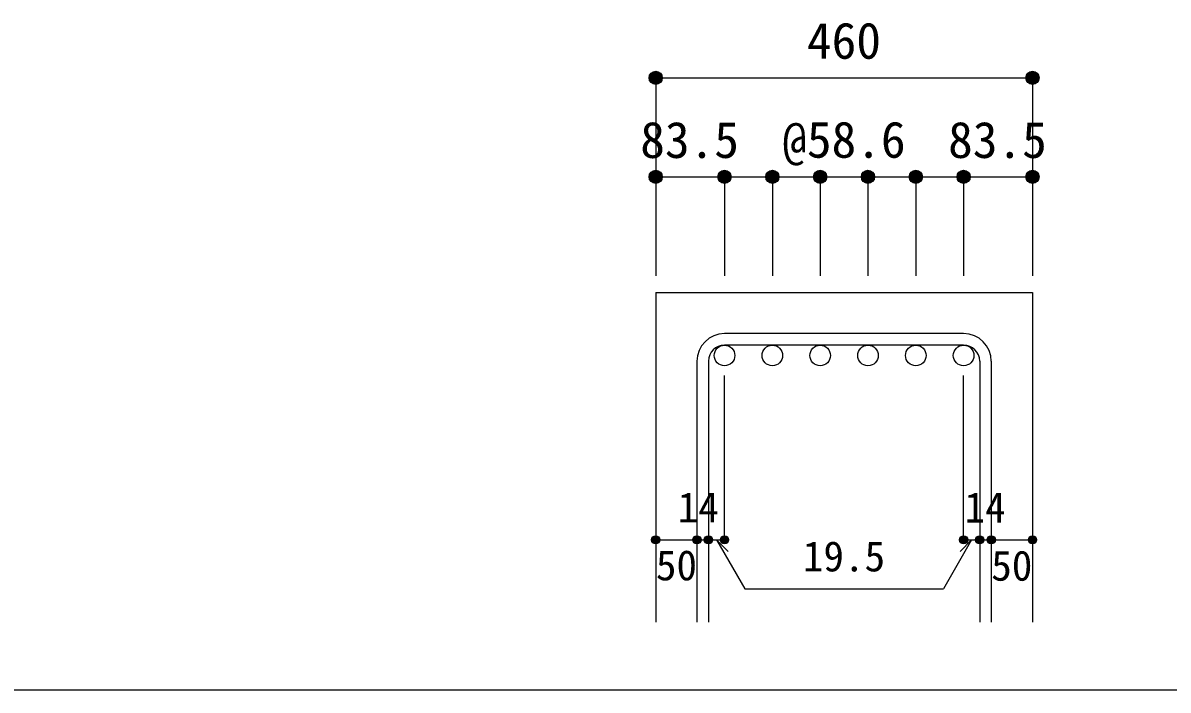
# Model space of a CAD drawing. Units: millimetres at full size, sheet at 1:20; details may follow other scales. Extents: x -3982 to 3969, y -2797 to 2801.
# Drawn here: x -628 to 761, y -2797 to -1988 of the extents above; entities that cross this region are included whole.
import ezdxf
from ezdxf.enums import TextEntityAlignment as Align

# ---------------------------------------------------------------- set-up
doc = ezdxf.new("R2010")
doc.units = ezdxf.units.MM
doc.header["$LTSCALE"] = 20
doc.header["$PDMODE"] = 32
doc.header["$PDSIZE"] = 10
for name, color, linetype in [('6-1_躯体線', 2, 'Continuous'), ('6-5_梁主筋', 7, 'Continuous'), ('6-6_S.T.P.', 7, 'Continuous'), ('6-D_寸法', 4, 'Continuous'), ('F-0_枠', 6, 'Continuous')]:
    doc.layers.add(name, color=color, linetype=linetype)
doc.styles.add('ＭＳ ゴシック', font='')
doc.styles.get('ＭＳ ゴシック').set_extended_font_data('MS Gothic')

msp = doc.modelspace()

# ---------------------------------------------------------------- linework, layer by layer
at = {"layer": '6-1_躯体線'}
for p, q in [((139.79, -2314.67), (139.79, -2714.67)), ((139.79, -2314.67), (596.79, -2314.67)), ((596.79, -2314.67), (596.79, -2714.67))]:
    msp.add_line(p, q, dxfattribs=at)
at = {"layer": '6-5_梁主筋', "color": 3}
for centre in [(223.29, -2391.17), (281.29, -2391.17), (339.29, -2391.17), (397.29, -2391.17), (455.29, -2391.17), (513.29, -2391.17)]:
    msp.add_circle(centre, 12.5, dxfattribs=at)
at = {"layer": '6-6_S.T.P.'}
for p, q in [((513.29, -2364.67), (223.29, -2364.67)), ((513.29, -2378.67), (223.29, -2378.67)), ((189.79, -2398.17), (189.79, -2714.67)), ((203.79, -2398.17), (203.79, -2714.67)), ((532.79, -2398.17), (532.79, -2714.67)), ((546.79, -2398.17), (546.79, -2714.67))]:
    msp.add_line(p, q, dxfattribs=at)
for centre, radius, start, end in [((223.29, -2398.17), 33.5, 90, 180), ((513.29, -2398.17), 33.5, 0, 90), ((223.29, -2398.17), 19.5, 90, 180), ((513.29, -2398.17), 19.5, 0, 90)]:
    msp.add_arc(centre, radius, start, end, dxfattribs=at)
at = {"layer": '6-D_寸法'}
for p, q in [((139.79, -2054.67), (139.79, -2174.67)), ((139.79, -2054.67), (596.79, -2054.67)), ((596.79, -2054.67), (596.79, -2174.67)), ((139.79, -2174.67), (223.29, -2174.67)), ((139.79, -2174.67), (139.79, -2294.67)), ((223.29, -2174.67), (223.29, -2294.67)), ((223.29, -2174.67), (368.29, -2174.67)), ((281.29, -2174.67), (281.29, -2294.67)), ((339.29, -2174.67), (339.29, -2294.67)), ((368.29, -2174.67), (513.29, -2174.67)), ((397.29, -2174.67), (397.29, -2294.67)), ((455.29, -2174.67), (455.29, -2294.67)), ((513.29, -2174.67), (513.29, -2294.67)), ((513.29, -2174.67), (596.79, -2174.67)), ((596.79, -2174.67), (596.79, -2294.67)), ((223.29, -2614.67), (223.29, -2415.34)), ((513.29, -2614.67), (513.29, -2415.34)), ((139.79, -2614.67), (189.79, -2614.67)), ((189.79, -2614.67), (223.29, -2614.67)), ((213.54, -2614.67), (227.68, -2628.81)), ((213.54, -2614.67), (247.76, -2673.95)), ((523.04, -2614.67), (488.82, -2673.95)), ((523.04, -2614.67), (508.9, -2628.81)), ((513.29, -2614.67), (596.79, -2614.67)), ((532.79, -2614.67), (546.79, -2614.67)), ((247.76, -2673.95), (488.82, -2673.95))]:
    msp.add_line(p, q, dxfattribs=at)
msp.add_lwpolyline([(596.79, -2054.67), (596.79, -2174.67), (596.79, -2294.67)], dxfattribs=at)
for centre, radius in [((139.79, -2054.67), 8), ((139.79, -2054.67), 7.2), ((139.79, -2054.67), 6.4), ((139.79, -2054.67), 5.6), ((139.79, -2054.67), 4.8), ((139.79, -2054.67), 4), ((139.79, -2054.67), 3.2), ((139.79, -2054.67), 2.4), ((139.79, -2054.67), 1.6), ((139.79, -2054.67), 0.8), ((596.79, -2054.67), 8), ((596.79, -2054.67), 7.2), ((596.79, -2054.67), 6.4), ((596.79, -2054.67), 5.6), ((596.79, -2054.67), 4.8), ((596.79, -2054.67), 4), ((596.79, -2054.67), 3.2), ((596.79, -2054.67), 2.4), ((596.79, -2054.67), 1.6), ((596.79, -2054.67), 0.8), ((139.79, -2174.67), 8), ((223.29, -2174.67), 8), ((281.29, -2174.67), 8), ((339.29, -2174.67), 8), ((397.29, -2174.67), 8), ((455.29, -2174.67), 8), ((513.29, -2174.67), 8), ((596.79, -2174.67), 8), ((139.79, -2174.67), 7.2), ((139.79, -2174.67), 6.4), ((139.79, -2174.67), 5.6), ((139.79, -2174.67), 4.8), ((139.79, -2174.67), 4), ((139.79, -2174.67), 3.2), ((139.79, -2174.67), 2.4), ((139.79, -2174.67), 1.6), ((139.79, -2174.67), 0.8), ((223.29, -2174.67), 7.2), ((223.29, -2174.67), 6.4), ((223.29, -2174.67), 5.6), ((223.29, -2174.67), 4.8), ((223.29, -2174.67), 4), ((223.29, -2174.67), 3.2), ((223.29, -2174.67), 2.4), ((223.29, -2174.67), 1.6), ((223.29, -2174.67), 0.8), ((281.29, -2174.67), 7.2), ((281.29, -2174.67), 6.4), ((281.29, -2174.67), 5.6), ((281.29, -2174.67), 4.8), ((281.29, -2174.67), 4), ((281.29, -2174.67), 3.2), ((281.29, -2174.67), 2.4), ((281.29, -2174.67), 1.6), ((281.29, -2174.67), 0.8), ((339.29, -2174.67), 7.2), ((339.29, -2174.67), 6.4), ((339.29, -2174.67), 5.6), ((339.29, -2174.67), 4.8), ((339.29, -2174.67), 4), ((339.29, -2174.67), 3.2), ((339.29, -2174.67), 2.4), ((339.29, -2174.67), 1.6), ((339.29, -2174.67), 0.8), ((397.29, -2174.67), 7.2), ((397.29, -2174.67), 6.4), ((397.29, -2174.67), 5.6), ((397.29, -2174.67), 4.8), ((397.29, -2174.67), 4), ((397.29, -2174.67), 3.2), ((397.29, -2174.67), 2.4), ((397.29, -2174.67), 1.6), ((397.29, -2174.67), 0.8), ((455.29, -2174.67), 7.2), ((455.29, -2174.67), 6.4), ((455.29, -2174.67), 5.6), ((455.29, -2174.67), 4.8), ((455.29, -2174.67), 4), ((455.29, -2174.67), 3.2), ((455.29, -2174.67), 2.4), ((455.29, -2174.67), 1.6), ((455.29, -2174.67), 0.8), ((513.29, -2174.67), 7.2), ((513.29, -2174.67), 6.4), ((513.29, -2174.67), 5.6), ((513.29, -2174.67), 4.8), ((513.29, -2174.67), 4), ((513.29, -2174.67), 3.2), ((513.29, -2174.67), 2.4), ((513.29, -2174.67), 1.6), ((513.29, -2174.67), 0.8), ((596.79, -2174.67), 7.2), ((596.79, -2174.67), 6.4), ((596.79, -2174.67), 5.6), ((596.79, -2174.67), 4.8), ((596.79, -2174.67), 4), ((596.79, -2174.67), 3.2), ((596.79, -2174.67), 2.4), ((596.79, -2174.67), 1.6), ((596.79, -2174.67), 0.8), ((139.79, -2614.67), 4), ((139.79, -2614.67), 3.6), ((189.79, -2614.67), 4), ((189.79, -2614.67), 3.6), ((203.79, -2614.67), 4), ((203.79, -2614.67), 3.6), ((223.29, -2614.67), 4), ((223.29, -2614.67), 3.6), ((513.29, -2614.67), 4), ((513.29, -2614.67), 3.6), ((532.79, -2614.67), 4), ((532.79, -2614.67), 3.6), ((546.79, -2614.67), 4), ((546.79, -2614.67), 3.6), ((596.79, -2614.67), 4), ((596.79, -2614.67), 3.6), ((139.79, -2614.67), 3.2), ((139.79, -2614.67), 2.8), ((139.79, -2614.67), 2.4), ((139.79, -2614.67), 2), ((139.79, -2614.67), 1.6), ((139.79, -2614.67), 1.2), ((139.79, -2614.67), 0.8), ((139.79, -2614.67), 0.4), ((189.79, -2614.67), 3.2), ((189.79, -2614.67), 2.8), ((189.79, -2614.67), 2.4), ((189.79, -2614.67), 2), ((189.79, -2614.67), 1.6), ((189.79, -2614.67), 1.2), ((189.79, -2614.67), 0.8), ((189.79, -2614.67), 0.4), ((203.79, -2614.67), 3.2), ((203.79, -2614.67), 2.8), ((203.79, -2614.67), 2.4), ((203.79, -2614.67), 2), ((203.79, -2614.67), 1.6), ((203.79, -2614.67), 1.2), ((203.79, -2614.67), 0.8), ((203.79, -2614.67), 0.4), ((223.29, -2614.67), 3.2), ((223.29, -2614.67), 2.8), ((223.29, -2614.67), 2.4), ((223.29, -2614.67), 2), ((223.29, -2614.67), 1.6), ((223.29, -2614.67), 1.2), ((223.29, -2614.67), 0.8), ((223.29, -2614.67), 0.4), ((513.29, -2614.67), 3.2), ((513.29, -2614.67), 2.8), ((513.29, -2614.67), 2.4), ((513.29, -2614.67), 2), ((513.29, -2614.67), 1.6), ((513.29, -2614.67), 1.2), ((513.29, -2614.67), 0.8), ((513.29, -2614.67), 0.4), ((532.79, -2614.67), 3.2), ((532.79, -2614.67), 2.8), ((532.79, -2614.67), 2.4), ((532.79, -2614.67), 2), ((532.79, -2614.67), 1.6), ((532.79, -2614.67), 1.2), ((532.79, -2614.67), 0.8), ((532.79, -2614.67), 0.4), ((546.79, -2614.67), 3.2), ((546.79, -2614.67), 2.8), ((546.79, -2614.67), 2.4), ((546.79, -2614.67), 2), ((546.79, -2614.67), 1.6), ((546.79, -2614.67), 1.2), ((546.79, -2614.67), 0.8), ((546.79, -2614.67), 0.4), ((596.79, -2614.67), 3.2), ((596.79, -2614.67), 2.8), ((596.79, -2614.67), 2.4), ((596.79, -2614.67), 2), ((596.79, -2614.67), 1.6), ((596.79, -2614.67), 1.2), ((596.79, -2614.67), 0.8), ((596.79, -2614.67), 0.4)]:
    msp.add_circle(centre, radius, dxfattribs=at)
at = {"layer": '6-D_寸法', "color": 7}
for p in [(139.79, -2054.67), (139.79, -2054.67), (596.79, -2054.67), (596.79, -2054.67), (139.79, -2174.67), (223.29, -2174.67), (281.29, -2174.67), (339.29, -2174.67), (397.29, -2174.67), (455.29, -2174.67), (513.29, -2174.67), (596.79, -2174.67), (139.79, -2614.67), (189.79, -2614.67), (203.79, -2614.67), (223.29, -2614.67), (513.29, -2614.67), (532.79, -2614.67), (546.79, -2614.67), (596.79, -2614.67)]:
    msp.add_point(p, dxfattribs=at)
at = {"layer": 'F-0_枠'}
msp.add_line((3969.4, -2796.83), (-3981.92, -2796.83), dxfattribs=at)

# ---------------------------------------------------------------- texts
at = {"layer": '6-D_寸法', "style": 'ＭＳ ゴシック'}
for s, height, p in [('460', 43.99, (323.29, -2044.67)), ('83.5', 43.99, (121.09, -2164.94)), ('@58.6', 43.99, (293.29, -2164.67)), ('83.5', 43.99, (494.49, -2164.94)), ('14', 36.66, (166.48, -2604.6)), ('14', 36.66, (514.4, -2604.67)), ('19.5', 36.66, (318.29, -2663.95)), ('50', 36.66, (140.04, -2674.77)), ('50', 36.66, (546.78, -2675.22))]:
    msp.add_text(s, height=height, dxfattribs=at).set_placement(p, align=Align.BOTTOM_LEFT)

doc.saveas('drawing.dxf')
